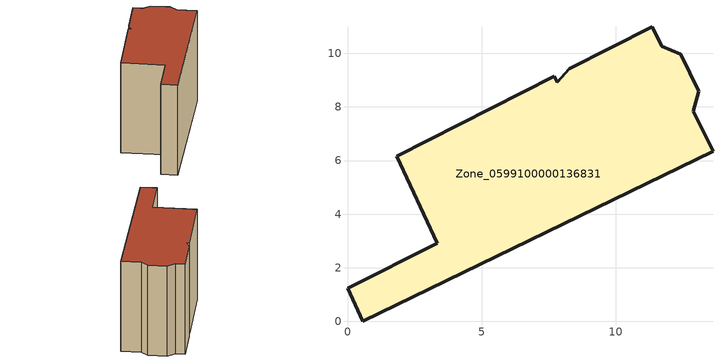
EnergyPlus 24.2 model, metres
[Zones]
Zone_0599100000136831
 floor ground (C_G): 11.71,10.27 12.42,9.97 13.1,8.58 12.9,7.84 13.63,6.35 0.56,0 0,1.24 3.34,2.91 1.83,6.16 7.72,9.15 7.82,8.93 8.27,9.43 11.36,11 z0
 wall outside (C_F): 12.9,7.84 13.1,8.58 12.42,9.97 11.71,10.27 11.36,11 8.27,9.43 7.82,8.93 7.72,9.15 1.83,6.16 3.34,2.91 0,1.24 0.56,0 13.63,6.35 12.9,7.84 z0:7.89
 roof outside (C_R): 7.82,8.93 7.72,9.15 1.83,6.16 3.34,2.91 0,1.24 0.56,0 13.63,6.35 12.9,7.84 13.1,8.58 12.42,9.97 11.71,10.27 11.36,11 8.27,9.43 z7.89
[BUILDING]
Pand.0599100000136831: North Axis=0; Terrain=City; Loads Convergence Tolerance Value=0.04; Temperature Convergence Tolerance Value=0.4; Solar Distribution=FullExterior; Maximum Number of Warmup Days=25; Minimum Number of Warmup Days=1
[Site:Location]
Rotterdam.The.Hague.AP_ZH_NLD Design_Conditions: Latitude=51.96; Longitude=4.45; Time Zone=1; Elevation=-4.5
[SITE:GROUNDTEMPERATURE:BUILDINGSURFACE]
18, 18, 18, 18, 18, 18, 18, 18, 18, 18, 18, 18
[MATERIAL] Thermal Absorptance=0.9; Solar Absorptance=0.7; Visible Absorptance=0.7
Name | Roughness | Thickness | Conductivity | Density | Specific Heat
G.TC.1946 | MediumSmooth | 0.15 | 1 | 540 | 1210
F.TC.1946 | Rough | 0.3 | 0.857143 | 1920 | 840
R.TC.1946 | MediumRough | 0.2 | 0.909091 | 1500 | 1000
[CONSTRUCTION]
C_G: G.TC.1946
C_F: F.TC.1946
C_R: R.TC.1946
[ZONE]
Zone_0599100000136831: Type=1; Multiplier=1; Ceiling Height=Autocalculate; Volume=Autocalculate; Floor Area=autocalculate; Part of Total Floor Area=Yes
[ZONEINFILTRATION:DESIGNFLOWRATE]
Infil_Zone_0599100000136831: Zone or ZoneList or Space or SpaceList=Zone_0599100000136831; Schedule=AlwaysOn; Design Flow Rate Calculation Method=Flow/Area; Flow Rate per Floor Area=0.003; Constant Term Coefficient=1; Temperature Term Coefficient=0; Velocity Term Coefficient=0; Velocity Squared Term Coefficient=0
[HVACTEMPLATE:ZONE:IDEALLOADSAIRSYSTEM]
Zone_0599100000136831: Maximum Heating Supply Air Temperature=50; Minimum Cooling Supply Air Temperature=13; Maximum Heating Supply Air Humidity Ratio=0.0156; Minimum Cooling Supply Air Humidity Ratio=0.0077; Heating Limit=NoLimit; Cooling Limit=NoLimit; Dehumidification Control Type=ConstantSensibleHeatRatio; Cooling Sensible Heat Ratio=0.7; Dehumidification Setpoint=60; Humidification Control Type=None; Humidification Setpoint=30; Outdoor Air Method=None; Outdoor Air Flow Rate per Person=0.00944; Outdoor Air Flow Rate per Zone Floor Area=0; Outdoor Air Flow Rate per Zone=0; Demand Controlled Ventilation Type=None; Outdoor Air Economizer Type=NoEconomizer; Heat Recovery Type=None; Sensible Heat Recovery Effectiveness=0.7; Latent Heat Recovery Effectiveness=0.65
[ZONECONTROL:THERMOSTAT]
ThermostatControl_Zone_0599100000136831: Zone or ZoneList=Zone_0599100000136831; Control Type Schedule=DualSetpointControlType; Control 1=Thermostat_Zone_0599100000136831; Temperature Difference Between Cutout And Setpoint=0
[THERMOSTATSETPOINT:DUALSETPOINT]
Thermostat_Zone_0599100000136831: Heating Setpoint Temperature Schedule=HeatingSetpoint_Zone_0599100000136831; Cooling Setpoint Temperature Schedule=CoolingSetpoint_Zone_0599100000136831
[SCHEDULE:COMPACT]
HeatingSetpoint_Zone_0599100000136831: Through: 12/31, For: AllDays, Until: 24:00, 21
CoolingSetpoint_Zone_0599100000136831: Through: 12/31, For: AllDays, Until: 24:00, 24
DualSetpointControlType: Through: 12/31, For: AllDays, Until: 24:00, 4
AlwaysOn: Through: 12/31, For: AllDays, Until: 24:00, 1
